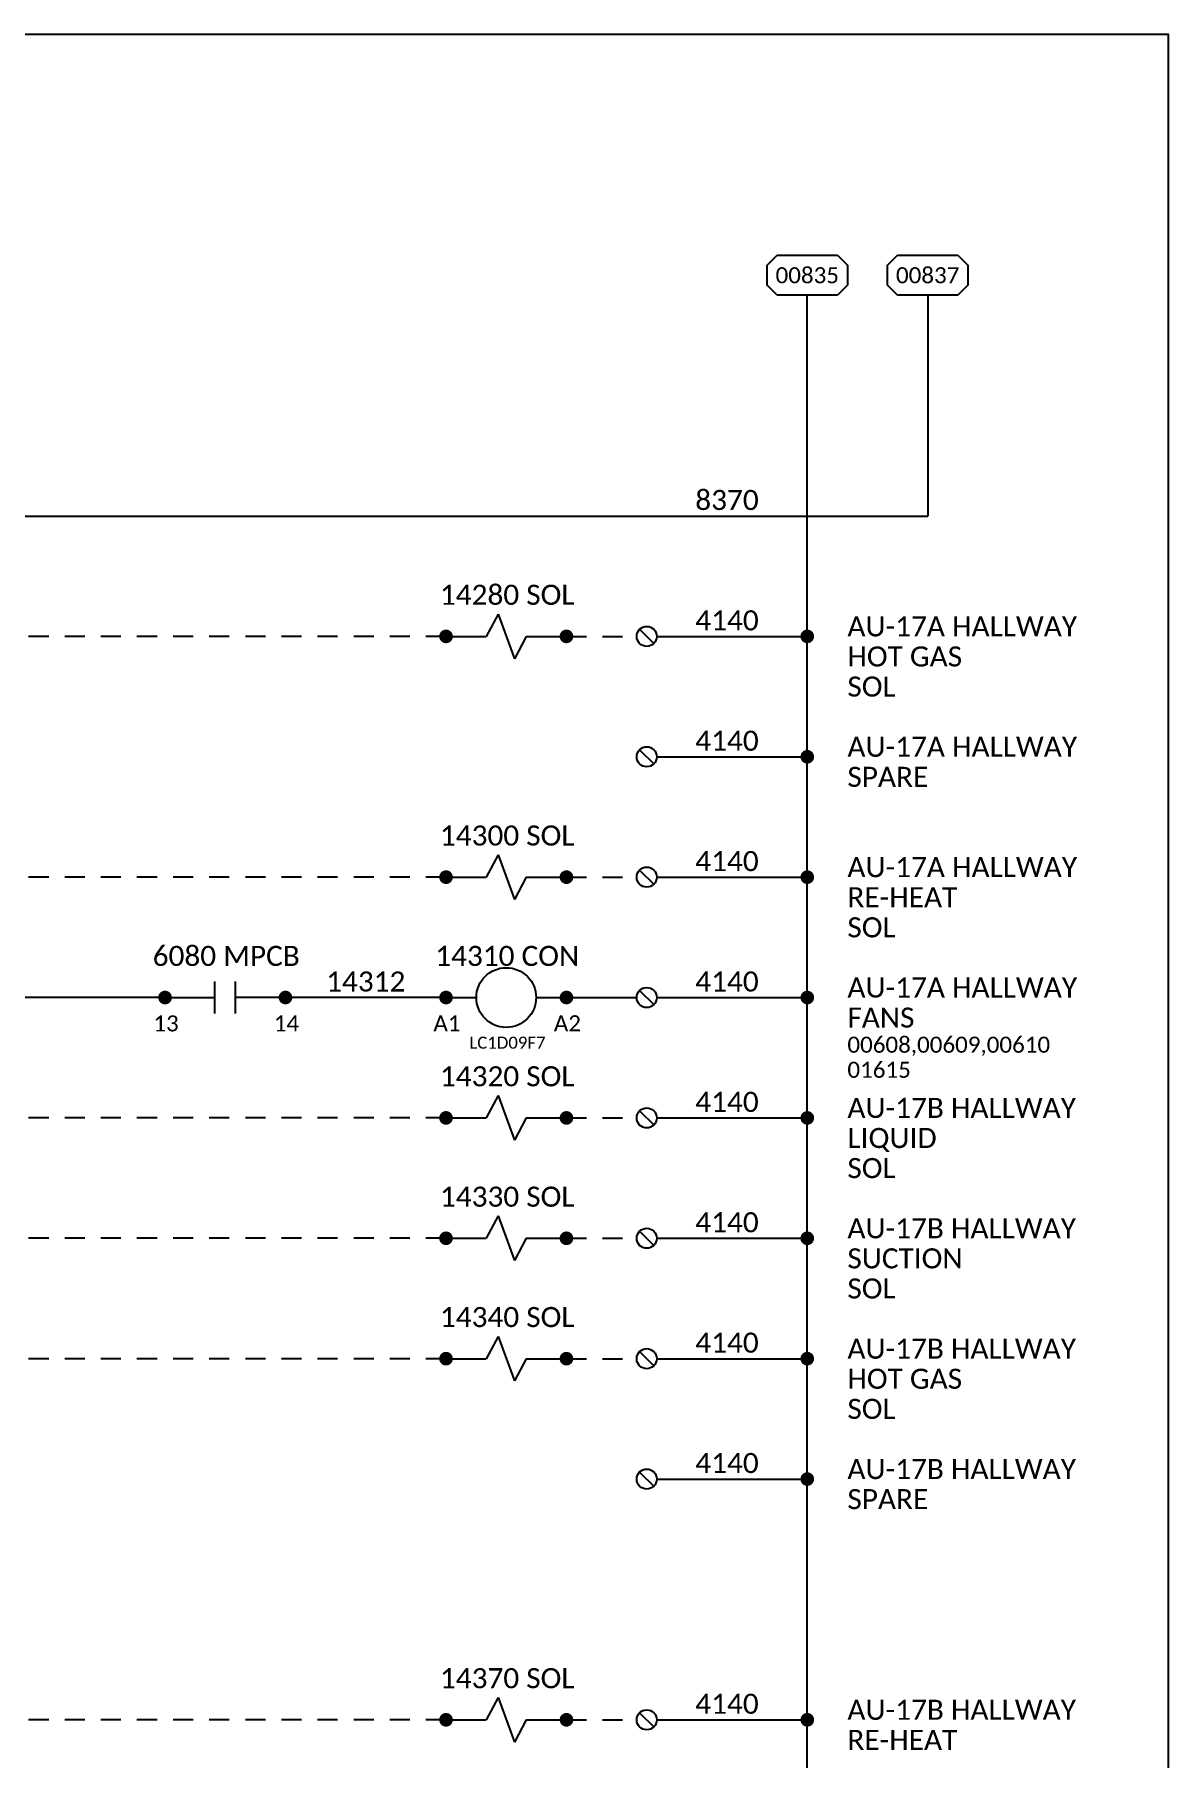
# Model space of a CAD drawing. Header units: inches. Extents: x 0 to 316, y -1 to 150.
# Drawn here: x 146.94 to 154, y 32.26 to 43 of the extents above; entities that cross this region are included whole.
import ezdxf
from ezdxf.enums import TextEntityAlignment as Align

# ---------------------------------------------------------------- set-up
doc = ezdxf.new("R2010")
doc.units = ezdxf.units.IN
doc.header["$MEASUREMENT"] = 0
doc.linetypes.add('HIDDEN2', pattern=[0.1875, 0.125, -0.0625])
doc.styles.add('Calibri', font='calibri.ttf')

# ---------------------------------------------------------------- blocks, each defined once
blk = doc.blocks.new('CONN')
at = {"color": 2, "const_width": 0.0425}
blk.add_lwpolyline([(0.02125, 0, 1), (-0.02125, 0, 1)], format="xyb", close=True, dxfattribs=at)
blk = doc.blocks.new('REF')
at = {"color": 2}
for p, q in [((0, 0.062), (0.062, 0.125)), ((0.062, 0.125), (0.438, 0.125)), ((0.438, 0.125), (0.5, 0.062)), ((0, -0.062), (0, 0.062)), ((0.5, 0.062), (0.5, -0.062)), ((0.062, -0.125), (0, -0.062)), ((0.5, -0.062), (0.438, -0.125)), ((0.438, -0.125), (0.062, -0.125))]:
    blk.add_line(p, q, dxfattribs=at)
at = {"color": 3, "style": 'Calibri'}
blk.add_attdef('XXXXX', text='', height=0.1, dxfattribs=at).set_placement((0.25, -0.05), align=Align.CENTER)
blk = doc.blocks.new('TERM')
at = {"color": 2}
blk.add_line((-0.044, 0.044), (0.044, -0.044), dxfattribs=at)
blk.add_circle((0, 0), 0.0625, dxfattribs=at)
blk = doc.blocks.new('SOL - IO MODULE')
at = {"color": 2}
for p, q in [((0.324, 0.139), (0.25, 0)), ((0.324, 0.139), (0.426, -0.139)), ((0, 0), (0.25, 0)), ((0.5, 0), (0.426, -0.139)), ((0.5, 0), (0.75, 0))]:
    blk.add_line(p, q, dxfattribs=at)
for p in [(0, 0), (0.75, 0)]:
    blk.add_blockref('CONN', p)
at = {"color": 3, "style": 'Calibri'}
blk.add_attdef('DEVICE', text='', height=0.125, dxfattribs=at).set_placement((0.381, 0.197), align=Align.CENTER)
at = {"color": 6, "style": 'Calibri'}
blk.add_attdef('PART', text='', height=0.075, dxfattribs=at).set_placement((0.382, -0.25), align=Align.MIDDLE_CENTER)
blk = doc.blocks.new('CRCOIL - IO MODULE')
at = {"color": 2}
for p, q in [((0, 0), (0.189, 0)), ((0.561, 0), (0.75, 0))]:
    blk.add_line(p, q, dxfattribs=at)
blk.add_circle((0.375, 0), 0.186, dxfattribs=at)
for p in [(0, 0), (0.75, 0)]:
    blk.add_blockref('CONN', p)
at = {"color": 3, "style": 'Calibri'}
blk.add_attdef('DEVICE', text='', height=0.125, dxfattribs=at).set_placement((0.381, 0.259), align=Align.CENTER)
at = {"style": 'Calibri'}
for tag, p in [('TL', (0.006, -0.241)), ('TR', (0.756, -0.241))]:
    blk.add_attdef(tag, text='', height=0.1, dxfattribs=at).set_placement(p, align=Align.BOTTOM_CENTER)
at = {"color": 6, "style": 'Calibri'}
blk.add_attdef('PART', text='', height=0.075, dxfattribs=at).set_placement((0.382, -0.25), align=Align.MIDDLE_CENTER)
blk = doc.blocks.new('CRNO IO MODULE')
at = {"color": 2}
for p, q in [((0, 0), (0.311, 0)), ((0.311, -0.099), (0.311, 0.099)), ((0.439, -0.099), (0.439, 0.099)), ((0.75, 0), (0.439, 0))]:
    blk.add_line(p, q, dxfattribs=at)
for p in [(0, 0), (0.75, 0)]:
    blk.add_blockref('CONN', p)
at = {"color": 3, "style": 'Calibri'}
blk.add_attdef('DEVICE', text='', height=0.125, dxfattribs=at).set_placement((0.381, 0.197), align=Align.CENTER)
at = {"style": 'Calibri'}
for tag, p in [('TL', (0.006, -0.241)), ('TR', (0.756, -0.241))]:
    blk.add_attdef(tag, text='', height=0.1, dxfattribs=at).set_placement(p, align=Align.BOTTOM_CENTER)

msp = doc.modelspace()

# ---------------------------------------------------------------- linework, layer by layer
at = {"color": 7}
for p, q in [((151.75, 27.25), (151.75, 41.375)), ((150.8125, 39.25), (151.75, 39.25)), ((150.8125, 38.5), (151.75, 38.5)), ((150.8125, 37.75), (151.75, 37.75)), ((150.8125, 37), (151.75, 37)), ((150.8125, 36.25), (151.75, 36.25)), ((150.8125, 35.5), (151.75, 35.5)), ((150.8125, 34.75), (151.75, 34.75)), ((150.8125, 34), (151.75, 34)), ((150.8125, 32.5), (151.75, 32.5))]:
    msp.add_line(p, q, dxfattribs=at)
at = {"color": 1}
for p, q in [((152.5, 41.375), (152.5, 40)), ((145.3125, 40), (152.5, 40)), ((147.75, 37), (145.3125, 37)), ((149.5, 37), (148.5, 37))]:
    msp.add_line(p, q, dxfattribs=at)
at = {"color": 1, "linetype": 'HIDDEN2'}
for p, q in [((149.5, 39.25), (145.3125, 39.25)), ((149.5, 37.75), (145.3125, 37.75)), ((149.5, 36.25), (145.3125, 36.25)), ((149.5, 35.5), (145.3125, 35.5)), ((149.5, 34.75), (145.3125, 34.75)), ((149.5, 32.5), (145.3125, 32.5))]:
    msp.add_line(p, q, dxfattribs=at)
at = {"linetype": 'HIDDEN2'}
for p, q in [((150.25, 39.25), (150.6875, 39.25)), ((150.25, 37.75), (150.6875, 37.75)), ((150.25, 36.25), (150.6875, 36.25)), ((150.25, 35.5), (150.6875, 35.5)), ((150.25, 34.75), (150.6875, 34.75)), ((150.25, 32.5), (150.6875, 32.5))]:
    msp.add_line(p, q, dxfattribs=at)
at = {"linetype": 'Continuous'}
msp.add_line((150.25, 37), (150.6875, 37), dxfattribs=at)
at = {"ltscale": 0.25}
msp.add_lwpolyline([(124, 22), (154, 22), (154, 43), (124, 43)], close=True, dxfattribs=at)

# ---------------------------------------------------------------- block references
for p, values in [((151.5, 41.5), {'XXXXX': '00835'}), ((152.25, 41.5), {'XXXXX': '00837'})]:
    msp.add_blockref('REF', p).add_auto_attribs(values)
at = {"linetype": 'Continuous'}
ref = msp.add_blockref('SOL - IO MODULE', (149.5, 39.25), dxfattribs=at)
ref.add_attrib('DEVICE', '14280 SOL', dxfattribs={"color": 3, "height": 0.125, "style": 'Calibri'}).set_placement((149.88099, 39.44688), align=Align.CENTER)
for p in [(150.75, 39.25), (150.75, 38.5), (150.75, 37.75), (150.75, 37), (150.75, 36.25), (150.75, 35.5), (150.75, 34.75), (150.75, 34), (150.75, 32.5)]:
    msp.add_blockref('TERM', p)
at = {"color": 2}
for p in [(151.75, 39.25), (151.75, 38.5), (151.75, 37.75), (151.75, 37), (151.75, 36.25), (151.75, 35.5), (151.75, 34.75), (151.75, 34), (151.75, 32.5)]:
    msp.add_blockref('CONN', p, dxfattribs=at)
at = {"linetype": 'Continuous'}
ref = msp.add_blockref('SOL - IO MODULE', (149.5, 37.75), dxfattribs=at)
ref.add_attrib('DEVICE', '14300 SOL', dxfattribs={"color": 3, "height": 0.125, "style": 'Calibri'}).set_placement((149.88099, 37.94688), align=Align.CENTER)
at = {"color": 4, "linetype": 'Continuous'}
msp.add_blockref('CRNO IO MODULE', (147.75, 37), dxfattribs=at).add_auto_attribs({'DEVICE': '6080 MPCB', 'TL': '13', 'TR': '14'})
at = {"color": 1, "linetype": 'Continuous'}
ref = msp.add_blockref('CRCOIL - IO MODULE', (149.5, 37), dxfattribs=at)
ref.add_attrib('PART', 'LC1D09F7', dxfattribs={"color": 6, "height": 0.075, "style": 'Calibri'}).set_placement((149.8825, 36.71875), align=Align.MIDDLE_CENTER)
ref.add_attrib('TR', 'A2', dxfattribs={"height": 0.1, "style": 'Calibri'}).set_placement((150.25599, 36.75938), align=Align.BOTTOM_CENTER)
ref.add_attrib('TL', 'A1', dxfattribs={"height": 0.1, "style": 'Calibri'}).set_placement((149.50599, 36.75938), align=Align.BOTTOM_CENTER)
ref.add_attrib('DEVICE', '14310 CON', dxfattribs={"color": 3, "height": 0.125, "style": 'Calibri'}).set_placement((149.88099, 37.19688), align=Align.CENTER)
at = {"linetype": 'Continuous'}
ref = msp.add_blockref('SOL - IO MODULE', (149.5, 36.25), dxfattribs=at)
ref.add_attrib('DEVICE', '14320 SOL', dxfattribs={"color": 3, "height": 0.125, "style": 'Calibri'}).set_placement((149.88099, 36.44688), align=Align.CENTER)
ref = msp.add_blockref('SOL - IO MODULE', (149.5, 35.5), dxfattribs=at)
ref.add_attrib('DEVICE', '14330 SOL', dxfattribs={"color": 3, "height": 0.125, "style": 'Calibri'}).set_placement((149.88099, 35.69688), align=Align.CENTER)
ref = msp.add_blockref('SOL - IO MODULE', (149.5, 34.75), dxfattribs=at)
ref.add_attrib('DEVICE', '14340 SOL', dxfattribs={"color": 3, "height": 0.125, "style": 'Calibri'}).set_placement((149.88099, 34.94688), align=Align.CENTER)
ref = msp.add_blockref('SOL - IO MODULE', (149.5, 32.5), dxfattribs=at)
ref.add_attrib('DEVICE', '14370 SOL', dxfattribs={"color": 3, "height": 0.125, "style": 'Calibri'}).set_placement((149.88099, 32.69688), align=Align.CENTER)

# ---------------------------------------------------------------- texts
at = {"color": 1, "style": 'Calibri'}
for s, p in [('8370', (151.25, 40)), ('14312', (149, 37))]:
    msp.add_text(s, height=0.125, dxfattribs=at).set_placement(p, align=Align.BOTTOM_CENTER)
at = {"color": 7, "style": 'Calibri'}
for p in [(151.25, 39.25), (151.25, 38.5), (151.25, 37.75), (151.25, 37), (151.25, 36.25), (151.25, 35.5), (151.25, 34.75), (151.25, 34), (151.25, 32.5)]:
    msp.add_text('4140', height=0.125, dxfattribs=at).set_placement(p, align=Align.BOTTOM_CENTER)
at = {"style": 'Calibri'}
for s, height, p in [('AU-17A HALLWAY', 0.125, (152, 39.25)), ('HOT GAS', 0.125, (152, 39.0625)), ('SOL', 0.125, (152, 38.875)), ('AU-17A HALLWAY', 0.125, (152, 38.5)), ('SPARE', 0.125, (152, 38.3125)), ('AU-17A HALLWAY', 0.125, (152, 37.75)), ('RE-HEAT', 0.125, (152, 37.5625)), ('SOL', 0.125, (152, 37.375)), ('AU-17A HALLWAY', 0.125, (152, 37)), ('FANS', 0.125, (152, 36.8125)), ('00608,00609,00610', 0.1, (152, 36.65625)), ('01615', 0.1, (152, 36.5)), ('AU-17B HALLWAY', 0.125, (152, 36.25)), ('LIQUID', 0.125, (152, 36.0625)), ('SOL', 0.125, (152, 35.875)), ('AU-17B HALLWAY', 0.125, (152, 35.5)), ('SUCTION', 0.125, (152, 35.3125)), ('SOL', 0.125, (152, 35.125)), ('AU-17B HALLWAY', 0.125, (152, 34.75)), ('HOT GAS', 0.125, (152, 34.5625)), ('SOL', 0.125, (152, 34.375)), ('AU-17B HALLWAY', 0.125, (152, 34)), ('SPARE', 0.125, (152, 33.8125)), ('AU-17B HALLWAY', 0.125, (152, 32.5)), ('RE-HEAT', 0.125, (152, 32.3125))]:
    msp.add_text(s, height=height, dxfattribs=at).set_placement(p)

doc.saveas('drawing.dxf')
